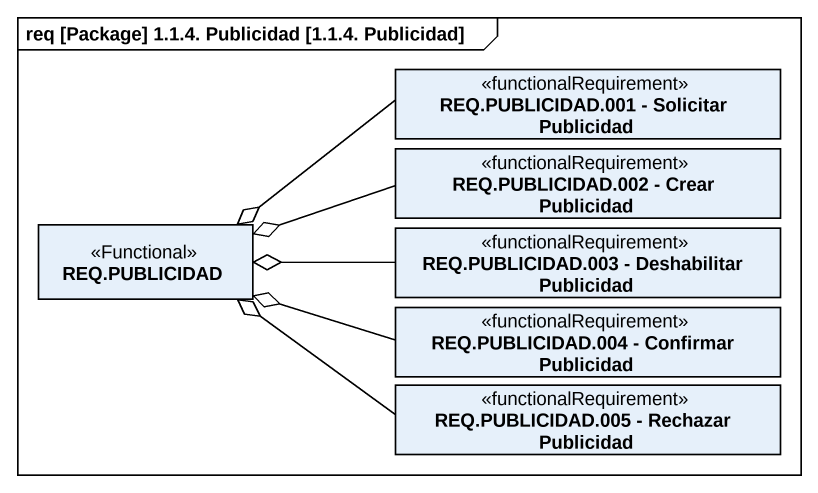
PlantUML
@startuml
mainframe req [Package] 1.1.4. Publicidad [1.1.4. Publicidad]
hide circle
hide empty members
class "REQ.PUBLICIDAD.001 - Solicitar Publicidad" as REQ_PUBLICIDAD_001 <<functionalRequirement>>
class "REQ.PUBLICIDAD.002 - Crear Publicidad" as REQ_PUBLICIDAD_002_Crear <<functionalRequirement>>
class "REQ.PUBLICIDAD" as REQ_PUBLICIDAD <<Functional>>
class "REQ.PUBLICIDAD.003 - Deshabilitar Publicidad" as REQ_PUBLICIDAD_003 <<functionalRequirement>>
class "REQ.PUBLICIDAD.004 - Confirmar Publicidad" as REQ_PUBLICIDAD_004 <<functionalRequirement>>
class "REQ.PUBLICIDAD.005 - Rechazar Publicidad" as REQ_PUBLICIDAD_005_Rechazar <<functionalRequirement>>
REQ_PUBLICIDAD_001 -left-o REQ_PUBLICIDAD
REQ_PUBLICIDAD_002_Crear -left-o REQ_PUBLICIDAD
REQ_PUBLICIDAD_003 -left-o REQ_PUBLICIDAD
REQ_PUBLICIDAD_004 -left-o REQ_PUBLICIDAD
REQ_PUBLICIDAD_005_Rechazar -left-o REQ_PUBLICIDAD
@enduml
